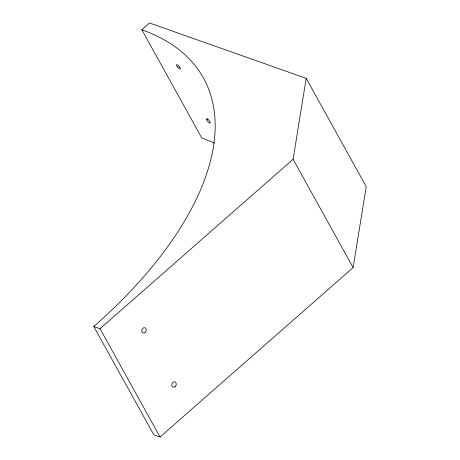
<?xml version="1.0" encoding="UTF-8"?>
<svg xmlns="http://www.w3.org/2000/svg" width="460" height="460" viewBox="0 0 460 460"><rect width="100%" height="100%" fill="white"/><g stroke="black" fill="none" stroke-linecap="round" stroke-linejoin="round"><path stroke-width="0.69" d="M353.125 267.565L293.101 159.275L306.205 78.349L149.546 23L141.824 29.779A361.836 179.273 -29 0 1 93.765 326.491L153.795 434.786L160.063 437L353.125 267.565L366.235 186.645L306.205 78.349M206.753 119.79L206.62 119.347A2.743 0.811 50.8 0 1 206.96 118.778L207.293 118.881A2.743 0.811 50.8 0 1 209.881 121.624A2.743 0.811 50.8 0 1 209.605 123.05A2.743 0.811 50.8 0 1 207.006 120.301L206.753 119.79L207.805 118.864M93.765 326.491L100.033 328.71L293.101 159.275M141.824 29.779L201.854 138.069A361.836 179.273 -29 0 1 214.509 143.181M100.033 328.71L160.063 437M179.728 67.235L180.021 67.775A2.748 0.816 50.8 0 1 179.567 68.891A2.748 0.816 50.8 0 1 177.134 66.401M177.134 66.401L176.841 65.861A2.748 0.816 50.8 0 1 177.295 64.739A2.748 0.816 50.8 0 1 179.722 67.229M175.168 386.596A2.743 2.179 -70.5 0 0 175.111 382.001A2.743 2.179 -70.5 0 0 171.764 384.94A2.743 2.179 -70.5 0 0 175.168 386.596M145.153 332.448A2.743 2.179 -70.5 0 0 145.095 327.859A2.743 2.179 -70.5 0 0 141.749 330.792A2.743 2.179 -70.5 0 0 145.153 332.448"/></g></svg>
